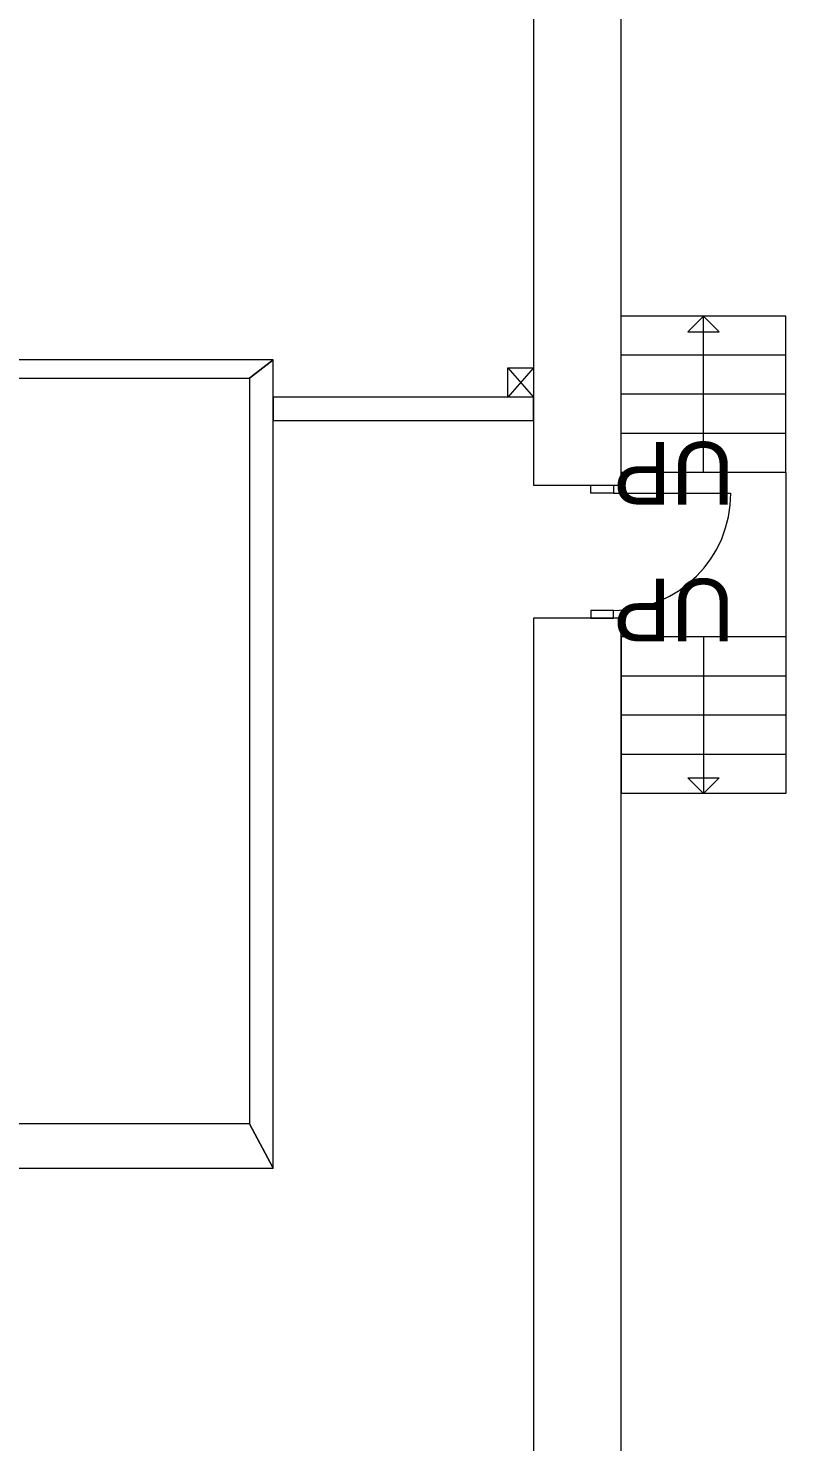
# Model space of a CAD drawing. Header units: inches. Extents: x -41965 to -36325, y -1598 to 214.
# Drawn here: x -40845.6 to -40653.2, y -756.1 to -397 of the extents above; entities that cross this region are included whole.
import ezdxf

# ---------------------------------------------------------------- set-up
doc = ezdxf.new("R2010")
doc.units = ezdxf.units.IN
doc.header["$LTSCALE"] = 86.4
doc.header["$MEASUREMENT"] = 0
doc.layers.add('BUILDING STRUCTURE', color=7, linetype='Continuous', lineweight=18)
doc.layers.add('LABELS', color=7, linetype='Continuous', lineweight=18)
doc.styles.add('Arial', font='arial.ttf')

msp = doc.modelspace()

# ---------------------------------------------------------------- linework, layer by layer
at = {"layer": 'BUILDING STRUCTURE', "color": 7, "linetype": 'Continuous', "lineweight": 5}
for p, q in [((-40717.28, -370.11), (-40717.28, -490.71)), ((-40717.28, -370.11), (-40717.28, -513.11)), ((-40694.96, -513.11), (-40694.96, -370.11)), ((-40694.96, -513.11), (-40694.96, -370.11)), ((-40694.96, -509.91), (-40694.96, -470.14)), ((-40653.2, -470.14), (-40694.96, -470.14)), ((-40674.08, -470.14), (-40678.06, -474.12)), ((-40674.08, -470.14), (-40678.06, -474.12)), ((-40674.08, -509.91), (-40674.08, -470.14)), ((-40670.1, -474.12), (-40674.08, -470.14)), ((-40670.1, -474.12), (-40674.08, -470.14)), ((-40653.2, -509.91), (-40653.2, -470.14)), ((-40678.06, -474.12), (-40670.1, -474.12)), ((-40678.06, -474.12), (-40670.1, -474.12)), ((-40653.2, -480.08), (-40694.96, -480.08)), ((-40783.39, -481.26), (-40901.1, -481.26)), ((-40783.39, -481.26), (-40901.1, -481.26)), ((-40783.39, -481.26), (-40789.35, -485.93)), ((-40789.35, -485.93), (-40783.39, -481.26)), ((-40783.39, -490.71), (-40783.39, -481.26)), ((-40783.39, -686.61), (-40783.39, -481.26)), ((-40723.74, -483.25), (-40717.28, -483.25)), ((-40723.74, -490.71), (-40723.74, -483.25)), ((-40723.74, -483.25), (-40717.28, -490.71)), ((-40717.28, -483.25), (-40723.74, -490.71)), ((-40723.74, -483.25), (-40717.28, -483.25)), ((-40723.74, -490.71), (-40723.74, -483.25)), ((-40723.74, -483.25), (-40717.28, -483.25)), ((-40723.74, -490.71), (-40723.74, -483.25)), ((-40717.28, -483.25), (-40717.28, -490.71)), ((-40717.28, -483.25), (-40717.28, -490.71)), ((-40717.28, -483.25), (-40717.28, -490.71)), ((-40901.1, -485.93), (-40789.35, -485.93)), ((-40901.1, -485.93), (-40789.35, -485.93)), ((-40789.35, -485.93), (-40789.35, -675.29)), ((-40789.35, -485.93), (-40789.35, -675.29)), ((-40717.28, -490.71), (-40783.39, -490.71)), ((-40783.39, -490.71), (-40783.39, -496.67)), ((-40717.28, -490.71), (-40723.74, -490.71)), ((-40717.28, -490.71), (-40723.74, -490.71)), ((-40717.28, -490.71), (-40723.74, -490.71)), ((-40717.28, -496.67), (-40717.28, -490.71)), ((-40653.2, -490.02), (-40694.96, -490.02)), ((-40783.39, -686.61), (-40783.39, -496.67)), ((-40783.39, -496.67), (-40717.28, -496.67)), ((-40783.39, -496.67), (-40717.28, -496.67)), ((-40717.28, -496.67), (-40717.28, -513.11)), ((-40653.2, -499.97), (-40694.96, -499.97)), ((-40717.28, -513.11), (-40694.96, -513.11)), ((-40702.66, -515.1), (-40702.66, -513.11)), ((-40702.66, -513.11), (-40696.94, -513.11)), ((-40696.94, -513.11), (-40696.94, -515.1)), ((-40653.2, -509.91), (-40694.96, -509.91)), ((-40653.2, -509.91), (-40653.2, -551.66)), ((-40696.94, -515.1), (-40702.66, -515.1)), ((-40696.94, -515.1), (-40667.12, -515.1)), ((-40696.94, -544.92), (-40702.66, -544.92)), ((-40702.66, -544.92), (-40702.66, -546.91)), ((-40696.94, -546.91), (-40696.94, -544.92)), ((-40717.28, -546.91), (-40717.28, -902.35)), ((-40694.96, -546.91), (-40717.28, -546.91)), ((-40717.28, -546.91), (-40717.28, -902.35)), ((-40702.66, -546.91), (-40696.94, -546.91)), ((-40694.96, -902.35), (-40694.96, -546.91)), ((-40694.96, -902.35), (-40694.96, -546.91)), ((-40694.96, -551.66), (-40694.96, -591.43)), ((-40653.2, -551.66), (-40694.96, -551.66)), ((-40674.08, -551.66), (-40674.08, -591.43)), ((-40653.2, -551.66), (-40653.2, -591.43)), ((-40653.2, -561.6), (-40694.96, -561.6)), ((-40653.2, -571.55), (-40694.96, -571.55)), ((-40653.2, -581.49), (-40694.96, -581.49)), ((-40674.08, -591.43), (-40678.06, -587.45)), ((-40678.06, -587.45), (-40670.1, -587.45)), ((-40674.08, -591.43), (-40678.06, -587.45)), ((-40678.06, -587.45), (-40670.1, -587.45)), ((-40670.1, -587.45), (-40674.08, -591.43)), ((-40670.1, -587.45), (-40674.08, -591.43)), ((-40653.2, -591.43), (-40694.96, -591.43)), ((-40789.35, -675.29), (-40885.78, -675.29)), ((-40783.39, -686.61), (-40789.35, -675.29)), ((-40789.35, -675.29), (-40783.39, -686.61)), ((-40882.66, -686.61), (-40783.39, -686.61))]:
    msp.add_line(p, q, dxfattribs=at)
msp.add_arc((-40696.94, -515.1), 29.82, 270, 0, dxfattribs=at)

# ---------------------------------------------------------------- texts
at = {"layer": 'LABELS', "color": 7, "lineweight": 0, "char_height": 15.914, "rotation": 180, "line_spacing_factor": 0.504312, "style": 'Arial'}
for insert, attachment_point in [((-40666.21, -518.03), 1), ((-40666.21, -536.64), 7)]:
    msp.add_mtext('UP', dxfattribs=dict(at, insert=insert, attachment_point=attachment_point))

doc.saveas('drawing.dxf')
